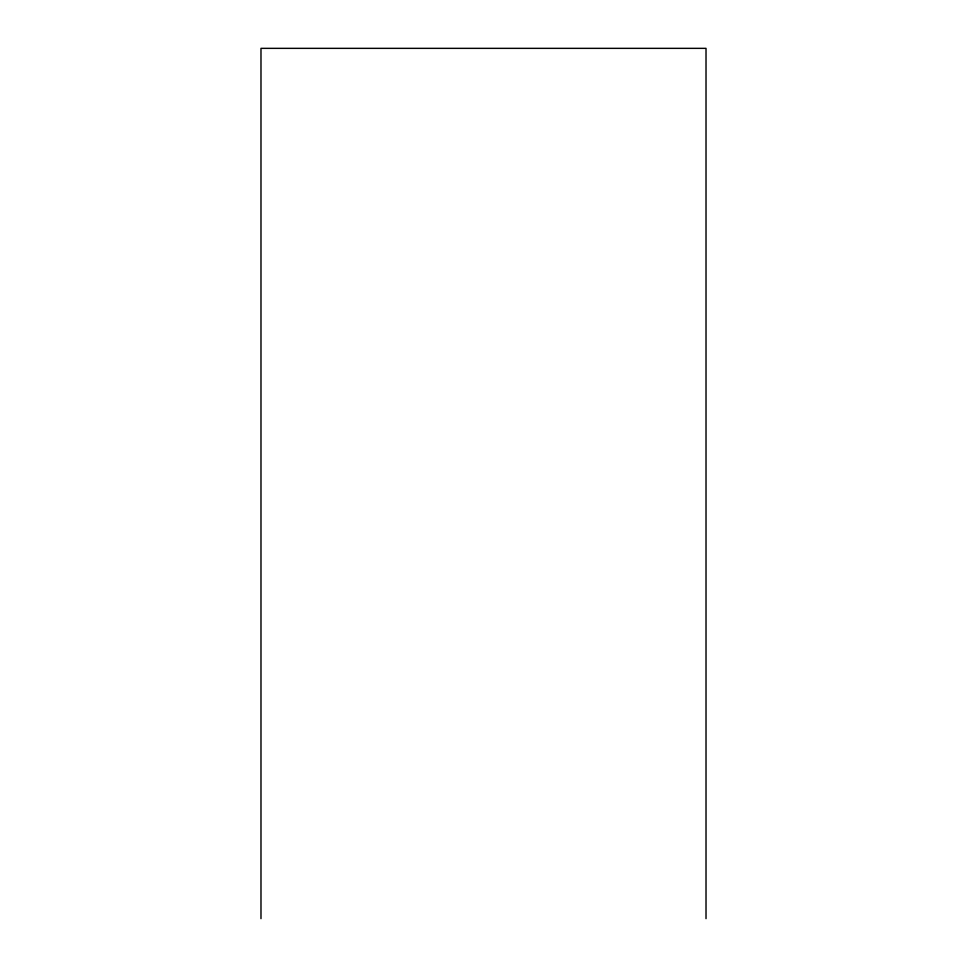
<?xml version="1.0" encoding="UTF-8"?>
<svg xmlns="http://www.w3.org/2000/svg" width="967" height="967" viewBox="0 0 967 967"><rect width="100%" height="100%" fill="white"/><g stroke="black" fill="none" stroke-linecap="round" stroke-linejoin="round"><path stroke-width="1.45" d="M706.019 918.65L706.019 48.35L260.981 48.35L260.981 918.65"/></g></svg>
